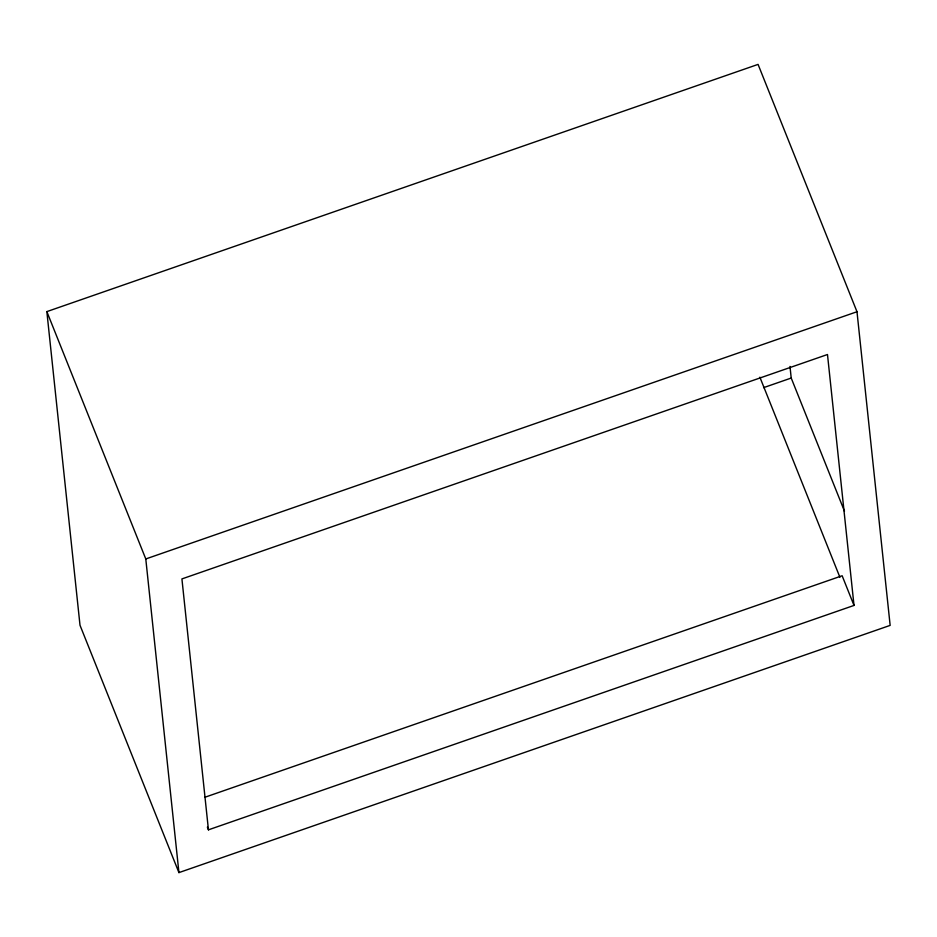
<?xml version="1.0" encoding="UTF-8"?>
<svg xmlns="http://www.w3.org/2000/svg" width="937" height="937" viewBox="0 0 937 937"><rect width="100%" height="100%" fill="white"/><g stroke="black" fill="none" stroke-linecap="round" stroke-linejoin="round"><path stroke-width="1.41" d="M46.85 311.611L758.068 64.395L856.992 311.74L890.15 625.389L178.932 872.605L80.008 625.26L46.85 311.611L145.785 558.956L178.932 872.605M145.785 558.956L856.992 311.74M763.596 387.637L791.215 378.044L789.985 366.426M204.863 797.27L842.14 575.751L854.005 605.431L208.447 829.831L207.37 827.137M791.215 378.044L844.483 511.227M759.884 377.201L839.915 577.297M854.005 605.431L827.488 354.514L181.919 578.914L208.447 829.831"/></g></svg>
